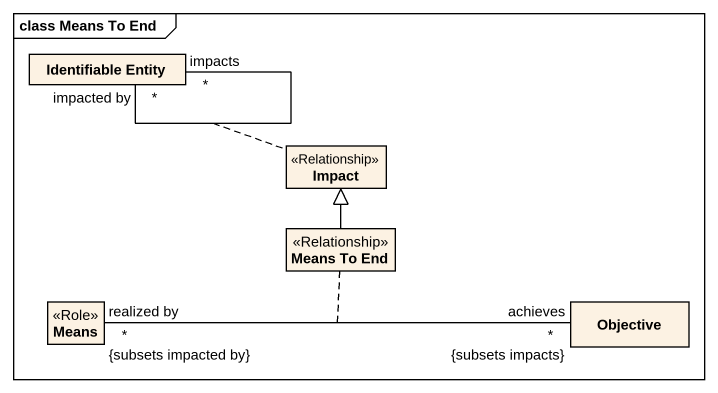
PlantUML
@startuml
mainframe class Means To End
hide circle
hide empty members
class "Identifiable Entity" as Identifiable_Entity
class Impact <<Relationship>>
class "Means To End" as Means_To_End <<Relationship>>
class Means <<Role>>
class Objective
Identifiable_Entity "impacted by\n*" -- "impacts\n*" Identifiable_Entity
(Identifiable_Entity, Identifiable_Entity) .. Impact
Means_To_End -up-|> Impact
Means "realized by\n*\n{subsets impacted by}" -right- "achieves\n*\n{subsets impacts}" Objective
(Means, Objective) .. Means_To_End
@enduml
